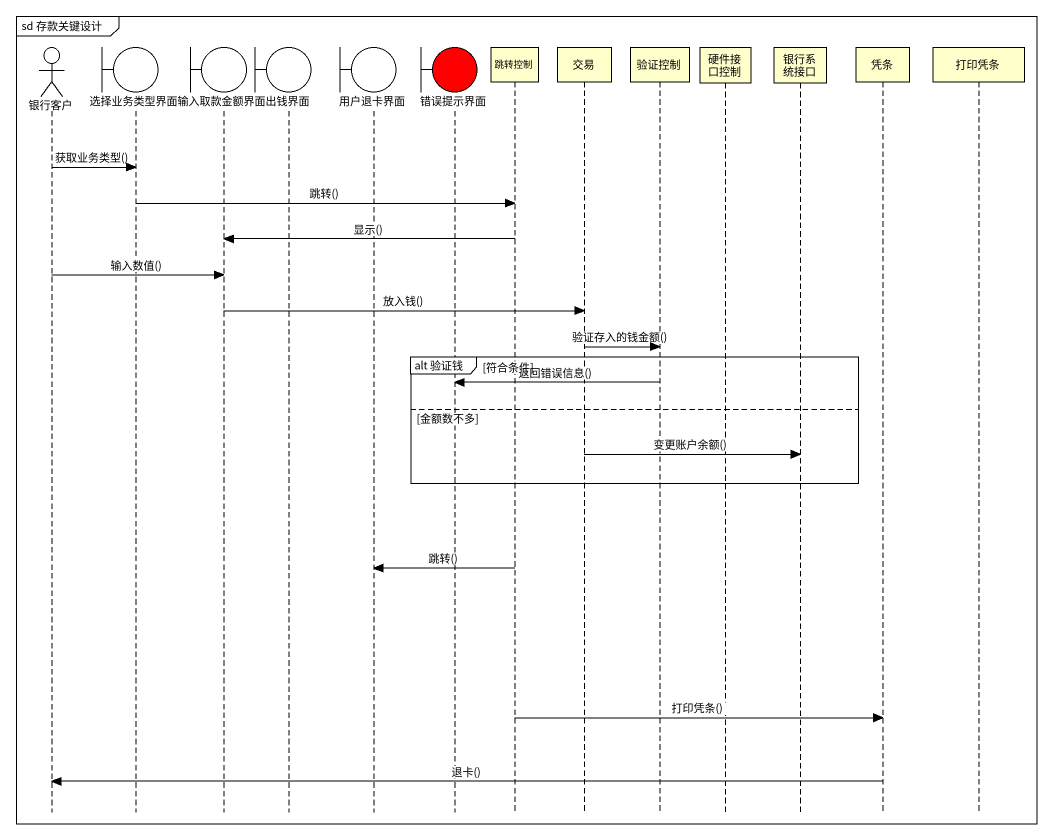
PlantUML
@startuml
mainframe sd 存款关键设计
hide footbox
actor 银行客户
boundary 选择业务类型界面
boundary 输入取款金额界面
boundary 出钱界面
boundary 用户退卡界面
boundary 错误提示界面 #FF0000
participant 跳转控制
participant 交易
participant 验证控制
participant 硬件接口控制
participant 银行系统接口
participant 凭条
participant 打印凭条

银行客户 -> 选择业务类型界面 : 获取业务类型()
选择业务类型界面 -> 跳转控制 : 跳转()
跳转控制 -> 输入取款金额界面 : 显示()
银行客户 -> 输入取款金额界面 : 输入数值()
输入取款金额界面 -> 交易 : 放入钱()
交易 -> 验证控制 : 验证存入的钱金额()
group alt 验证钱 [符合条件]
  验证控制 -> 错误提示界面 : 返回错误信息()
else 金额数不多
  交易 -> 银行系统接口 : 变更账户余额()
end
跳转控制 -> 用户退卡界面 : 跳转()
跳转控制 -> 凭条 : 打印凭条()
凭条 -> 银行客户 : 退卡()
@enduml
